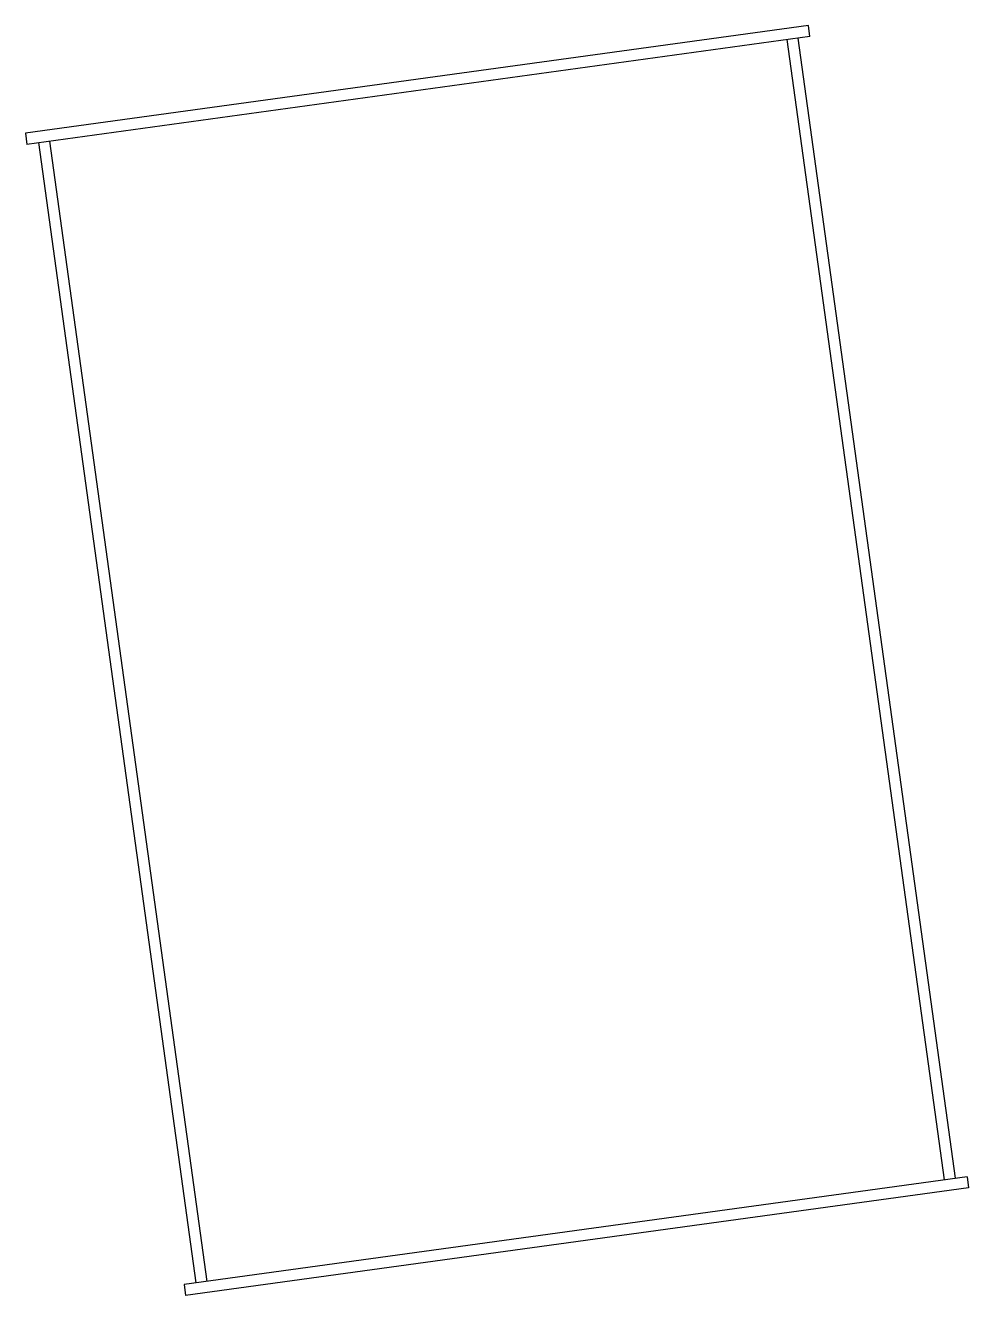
# Model space of a CAD drawing. Header units: millimetres. Extents: x 150950 to 163304, y -11416 to 12885.
# Drawn here: x 159275 to 161304, y 10153 to 12885 of the extents above.
import ezdxf

# ---------------------------------------------------------------- set-up
doc = ezdxf.new("R2010")
doc.units = ezdxf.units.MM
doc.header["$LTSCALE"] = 700
doc.layers.add('3', color=3, linetype='Continuous')

msp = doc.modelspace()

# ---------------------------------------------------------------- linework, layer by layer
at = {"layer": '3'}
for p, q in [((160959.1, 12885.3), (159275, 12653.3)), ((160962.4, 12861.6), (160959.1, 12885.3)), ((160962.4, 12861.6), (159278.3, 12629.5)), ((160912.8, 12854.7), (161250.8, 10401.9)), ((160936.6, 12858), (161274.6, 10405.2)), ((159275, 12653.3), (159278.3, 12629.5)), ((159642, 10180.3), (159304, 12633.1)), ((159665.8, 10183.5), (159327.8, 12636.4)), ((161300.3, 10408.7), (159616.2, 10176.7)), ((161303.6, 10385), (159619.5, 10152.9)), ((161300.3, 10408.7), (161303.6, 10385)), ((159616.2, 10176.7), (159619.5, 10152.9))]:
    msp.add_line(p, q, dxfattribs=at)

doc.saveas('drawing.dxf')
